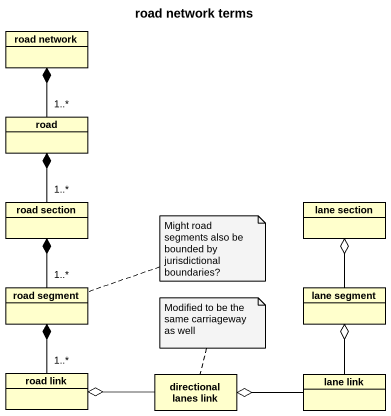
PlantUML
@startuml
title road network terms
hide circle
hide empty members
class "road network" as road_network
class road
class "road section" as road_section
class "lane section" as lane_section
class "road segment" as road_segment
class "lane segment" as lane_segment
class "road link" as road_link
class "directional lanes link" as directional_lanes_link
class "lane link" as lane_link
road "1..*" -up-* road_network
road_section "1..*" -up-* road
road_segment "1..*" -up-* road_section
lane_segment -up-o lane_section
road_link "1..*" -up-* road_segment
directional_lanes_link -left-o road_link
lane_link -up-o lane_segment
lane_link -left-o directional_lanes_link
note right of road_segment : Might road segments also be bounded by jurisdictional boundaries?
note top of directional_lanes_link : Modified to be the same carriageway as well
@enduml
